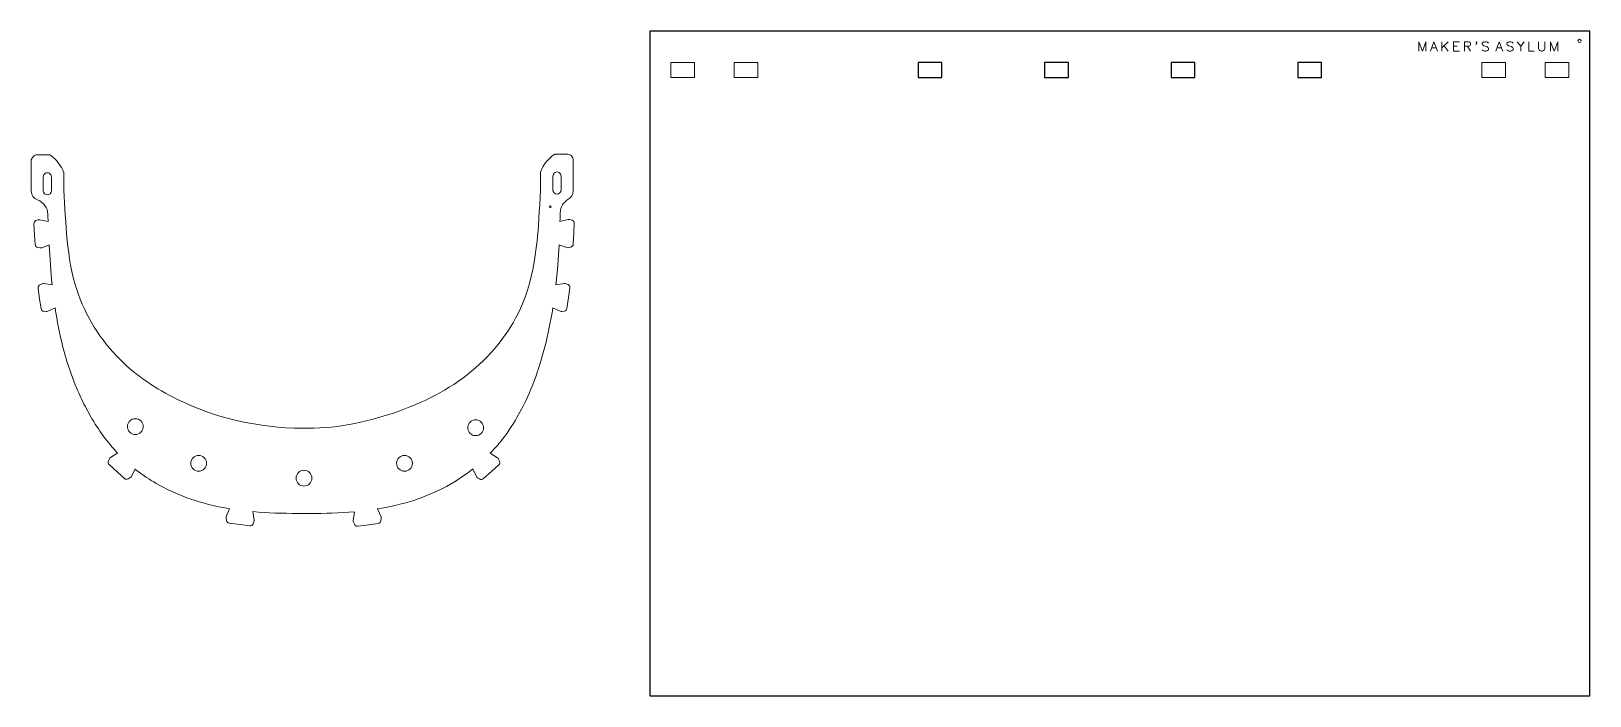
# Model space of a CAD drawing. Header units: millimetres. Extents: x -246 to 246, y -114 to 96.
import ezdxf

# ---------------------------------------------------------------- set-up
doc = ezdxf.new("R2010")
doc.units = ezdxf.units.MM
doc.header["$MEASUREMENT"] = 0
doc.layers.add('Layer 1', color=7, linetype='Continuous')

msp = doc.modelspace()

# ---------------------------------------------------------------- linework, layer by layer
at = {"layer": 'Layer 1', "color": 250, "lineweight": 18}
for points in [[(-44.0728, 81.3831), (-36.5728, 81.3831), (-36.5728, 86.0831), (-44.0728, 86.0831), (-44.0728, 81.3831)], [(-24.0837, 81.3831), (-16.5837, 81.3831), (-16.5837, 86.0831), (-24.0837, 86.0831), (-24.0837, 81.3831)], [(212.1179, 81.3831), (219.6179, 81.3831), (219.6179, 86.0831), (212.1179, 86.0831), (212.1179, 81.3831)], [(232.107, 81.3831), (239.607, 81.3831), (239.607, 86.0831), (232.107, 86.0831), (232.107, 81.3831)]]:
    msp.add_lwpolyline(points, close=True, dxfattribs=at)
msp.add_ellipse((242.9949, 92.9072), major_axis=(0, 0.5), ratio=1, dxfattribs=at)
at = {"layer": 'Layer 1', "color": 250, "lineweight": 25}
for points in [[(-50.733, 95.9833), (-50.733, 95.9833), (-50.733, -114.0167), (-50.733, -114.0167)], [(246.267, 95.9833), (246.267, 95.9833), (-50.733, 95.9833), (-50.733, 95.9833)], [(246.267, -114.0167), (246.267, -114.0167), (246.267, 95.9833), (246.267, 95.9833)], [(41.549, 86.0831), (41.549, 86.0831), (34.0494, 86.0831), (34.0494, 86.0831)], [(34.0494, 86.0831), (34.0494, 86.0831), (34.0494, 81.3835), (34.0494, 81.3835)], [(41.549, 81.3835), (41.549, 81.3835), (41.549, 86.0831), (41.549, 86.0831)], [(81.5275, 86.0831), (81.5275, 86.0831), (74.0279, 86.0831), (74.0279, 86.0831)], [(74.0279, 86.0831), (74.0279, 86.0831), (74.0279, 81.3835), (74.0279, 81.3835)], [(81.5275, 81.3835), (81.5275, 81.3835), (81.5275, 86.0831), (81.5275, 86.0831)], [(121.5061, 86.0831), (121.5061, 86.0831), (114.0065, 86.0831), (114.0065, 86.0831)], [(114.0065, 86.0831), (114.0065, 86.0831), (114.0065, 81.3835), (114.0065, 81.3835)], [(121.5061, 81.3835), (121.5061, 81.3835), (121.5061, 86.0831), (121.5061, 86.0831)], [(161.4847, 86.0831), (161.4847, 86.0831), (153.9851, 86.0831), (153.9851, 86.0831)], [(153.9851, 86.0831), (153.9851, 86.0831), (153.9851, 81.3835), (153.9851, 81.3835)], [(161.4847, 81.3835), (161.4847, 81.3835), (161.4847, 86.0831), (161.4847, 86.0831)], [(34.0494, 81.3835), (34.0494, 81.3835), (41.549, 81.3835), (41.549, 81.3835)], [(74.0279, 81.3835), (74.0279, 81.3835), (81.5275, 81.3835), (81.5275, 81.3835)], [(114.0065, 81.3835), (114.0065, 81.3835), (121.5061, 81.3835), (121.5061, 81.3835)], [(153.9851, 81.3835), (153.9851, 81.3835), (161.4847, 81.3835), (161.4847, 81.3835)], [(-50.733, -114.0167), (-50.733, -114.0167), (246.267, -114.0167), (246.267, -114.0167)]]:
    msp.add_open_spline(points, degree=3, dxfattribs=at)
at = {"layer": 'Layer 1', "color": 240, "lineweight": 18}
for points, knots in [([(194.4853, 89.6823), (194.4853, 89.6823), (194.4853, 92.656), (194.4853, 92.656), (194.4853, 92.656), (194.4853, 92.656), (193.3531, 89.6823), (193.3531, 89.6823), (193.3531, 89.6823), (193.3531, 89.6823), (192.2209, 92.656), (192.2209, 92.656), (192.2209, 92.656), (192.2209, 92.656), (192.2209, 89.6823), (192.2209, 89.6823)], [0, 0, 0, 0, 0.2, 0.2, 0.2, 0.2, 0.4, 0.4, 0.4, 0.4, 0.6, 0.6, 0.6, 0.6, 1, 1, 1, 1]), ([(198.1579, 89.6823), (198.1579, 89.6823), (197.0257, 92.656), (197.0257, 92.656), (197.0257, 92.656), (197.0257, 92.656), (195.8935, 89.6823), (195.8935, 89.6823)], [0, 0, 0, 0, 0.33333333, 0.33333333, 0.33333333, 0.33333333, 1, 1, 1, 1]), ([(205.0763, 92.656), (205.0763, 92.656), (203.2342, 92.656), (203.2342, 92.656), (203.2342, 92.656), (203.2342, 92.656), (203.2342, 89.6823), (203.2342, 89.6823), (203.2342, 89.6823), (203.2342, 89.6823), (205.0763, 89.6823), (205.0763, 89.6823)], [0, 0, 0, 0, 0.25, 0.25, 0.25, 0.25, 0.5, 0.5, 0.5, 0.5, 1, 1, 1, 1]), ([(206.6192, 91.2365), (206.6192, 91.2365), (207.8952, 91.2365), (207.8952, 91.2365), (207.8952, 91.2365), (207.8952, 91.2365), (208.3175, 91.3803), (208.3175, 91.3803), (208.3175, 91.3803), (208.3175, 91.3803), (208.4613, 91.524), (208.4613, 91.524), (208.4613, 91.524), (208.4613, 91.524), (208.6051, 91.8025), (208.6051, 91.8025), (208.6051, 91.8025), (208.6051, 91.8025), (208.6051, 92.09), (208.6051, 92.09), (208.6051, 92.09), (208.6051, 92.09), (208.4613, 92.3685), (208.4613, 92.3685), (208.4613, 92.3685), (208.4613, 92.3685), (208.3175, 92.5122), (208.3175, 92.5122), (208.3175, 92.5122), (208.3175, 92.5122), (207.8952, 92.656), (207.8952, 92.656), (207.8952, 92.656), (207.8952, 92.656), (206.6192, 92.656), (206.6192, 92.656), (206.6192, 92.656), (206.6192, 92.656), (206.6192, 89.6823), (206.6192, 89.6823)], [0, 0, 0, 0, 0.09090909, 0.09090909, 0.09090909, 0.09090909, 0.18181818, 0.18181818, 0.18181818, 0.18181818, 0.27272727, 0.27272727, 0.27272727, 0.27272727, 0.36363636, 0.36363636, 0.36363636, 0.36363636, 0.45454545, 0.45454545, 0.45454545, 0.45454545, 0.54545455, 0.54545455, 0.54545455, 0.54545455, 0.63636364, 0.63636364, 0.63636364, 0.63636364, 0.72727273, 0.72727273, 0.72727273, 0.72727273, 0.81818182, 0.81818182, 0.81818182, 0.81818182, 1, 1, 1, 1]), ([(210.4356, 92.3685), (210.4356, 92.3685), (210.2918, 92.5122), (210.2918, 92.5122), (210.2918, 92.5122), (210.2918, 92.5122), (210.4356, 92.656), (210.4356, 92.656), (210.4356, 92.656), (210.4356, 92.656), (210.5794, 92.5122), (210.5794, 92.5122), (210.5794, 92.5122), (210.5794, 92.5122), (210.5794, 92.2292), (210.5794, 92.2292), (210.5794, 92.2292), (210.5794, 92.2292), (210.4356, 91.9463), (210.4356, 91.9463), (210.4356, 91.9463), (210.4356, 91.9463), (210.2918, 91.8025), (210.2918, 91.8025)], [0, 0, 0, 0, 0.14285714, 0.14285714, 0.14285714, 0.14285714, 0.28571429, 0.28571429, 0.28571429, 0.28571429, 0.42857143, 0.42857143, 0.42857143, 0.42857143, 0.57142857, 0.57142857, 0.57142857, 0.57142857, 0.71428571, 0.71428571, 0.71428571, 0.71428571, 1, 1, 1, 1]), ([(214.2474, 92.2292), (214.2474, 92.2292), (213.9644, 92.5122), (213.9644, 92.5122), (213.9644, 92.5122), (213.9644, 92.5122), (213.5376, 92.656), (213.5376, 92.656), (213.5376, 92.656), (213.5376, 92.656), (212.9715, 92.656), (212.9715, 92.656), (212.9715, 92.656), (212.9715, 92.656), (212.5491, 92.5122), (212.5491, 92.5122), (212.5491, 92.5122), (212.5491, 92.5122), (212.2661, 92.2292), (212.2661, 92.2292), (212.2661, 92.2292), (212.2661, 92.2292), (212.2661, 91.9463), (212.2661, 91.9463), (212.2661, 91.9463), (212.2661, 91.9463), (212.4054, 91.6633), (212.4054, 91.6633), (212.4054, 91.6633), (212.4054, 91.6633), (212.5491, 91.524), (212.5491, 91.524), (212.5491, 91.524), (212.5491, 91.524), (212.8322, 91.3803), (212.8322, 91.3803), (212.8322, 91.3803), (212.8322, 91.3803), (213.6813, 91.0973), (213.6813, 91.0973), (213.6813, 91.0973), (213.6813, 91.0973), (213.9644, 90.958), (213.9644, 90.958), (213.9644, 90.958), (213.9644, 90.958), (214.1037, 90.8143), (214.1037, 90.8143), (214.1037, 90.8143), (214.1037, 90.8143), (214.2474, 90.5313), (214.2474, 90.5313), (214.2474, 90.5313), (214.2474, 90.5313), (214.2474, 90.1068), (214.2474, 90.1068), (214.2474, 90.1068), (214.2474, 90.1068), (213.9644, 89.8238), (213.9644, 89.8238), (213.9644, 89.8238), (213.9644, 89.8238), (213.5376, 89.6823), (213.5376, 89.6823), (213.5376, 89.6823), (213.5376, 89.6823), (212.9715, 89.6823), (212.9715, 89.6823), (212.9715, 89.6823), (212.9715, 89.6823), (212.5491, 89.8238), (212.5491, 89.8238), (212.5491, 89.8238), (212.5491, 89.8238), (212.2661, 90.1068), (212.2661, 90.1068)], [0, 0, 0, 0, 0.05, 0.05, 0.05, 0.05, 0.1, 0.1, 0.1, 0.1, 0.15, 0.15, 0.15, 0.15, 0.2, 0.2, 0.2, 0.2, 0.25, 0.25, 0.25, 0.25, 0.3, 0.3, 0.3, 0.3, 0.35, 0.35, 0.35, 0.35, 0.4, 0.4, 0.4, 0.4, 0.45, 0.45, 0.45, 0.45, 0.5, 0.5, 0.5, 0.5, 0.55, 0.55, 0.55, 0.55, 0.6, 0.6, 0.6, 0.6, 0.65, 0.65, 0.65, 0.65, 0.7, 0.7, 0.7, 0.7, 0.75, 0.75, 0.75, 0.75, 0.8, 0.8, 0.8, 0.8, 0.85, 0.85, 0.85, 0.85, 0.9, 0.9, 0.9, 0.9, 1, 1, 1, 1]), ([(218.7884, 89.6823), (218.7884, 89.6823), (217.6562, 92.656), (217.6562, 92.656), (217.6562, 92.656), (217.6562, 92.656), (216.524, 89.6823), (216.524, 89.6823)], [0, 0, 0, 0, 0.33333333, 0.33333333, 0.33333333, 0.33333333, 1, 1, 1, 1]), ([(222.0341, 92.2292), (222.0341, 92.2292), (221.7511, 92.5122), (221.7511, 92.5122), (221.7511, 92.5122), (221.7511, 92.5122), (221.3243, 92.656), (221.3243, 92.656), (221.3243, 92.656), (221.3243, 92.656), (220.7582, 92.656), (220.7582, 92.656), (220.7582, 92.656), (220.7582, 92.656), (220.3359, 92.5122), (220.3359, 92.5122), (220.3359, 92.5122), (220.3359, 92.5122), (220.0528, 92.2292), (220.0528, 92.2292), (220.0528, 92.2292), (220.0528, 92.2292), (220.0528, 91.9463), (220.0528, 91.9463), (220.0528, 91.9463), (220.0528, 91.9463), (220.1921, 91.6633), (220.1921, 91.6633), (220.1921, 91.6633), (220.1921, 91.6633), (220.3359, 91.524), (220.3359, 91.524), (220.3359, 91.524), (220.3359, 91.524), (220.6189, 91.3803), (220.6189, 91.3803), (220.6189, 91.3803), (220.6189, 91.3803), (221.4681, 91.0973), (221.4681, 91.0973), (221.4681, 91.0973), (221.4681, 91.0973), (221.7511, 90.958), (221.7511, 90.958), (221.7511, 90.958), (221.7511, 90.958), (221.8904, 90.8143), (221.8904, 90.8143), (221.8904, 90.8143), (221.8904, 90.8143), (222.0341, 90.5313), (222.0341, 90.5313), (222.0341, 90.5313), (222.0341, 90.5313), (222.0341, 90.1068), (222.0341, 90.1068), (222.0341, 90.1068), (222.0341, 90.1068), (221.7511, 89.8238), (221.7511, 89.8238), (221.7511, 89.8238), (221.7511, 89.8238), (221.3243, 89.6823), (221.3243, 89.6823), (221.3243, 89.6823), (221.3243, 89.6823), (220.7582, 89.6823), (220.7582, 89.6823), (220.7582, 89.6823), (220.7582, 89.6823), (220.3359, 89.8238), (220.3359, 89.8238), (220.3359, 89.8238), (220.3359, 89.8238), (220.0528, 90.1068), (220.0528, 90.1068)], [0, 0, 0, 0, 0.05, 0.05, 0.05, 0.05, 0.1, 0.1, 0.1, 0.1, 0.15, 0.15, 0.15, 0.15, 0.2, 0.2, 0.2, 0.2, 0.25, 0.25, 0.25, 0.25, 0.3, 0.3, 0.3, 0.3, 0.35, 0.35, 0.35, 0.35, 0.4, 0.4, 0.4, 0.4, 0.45, 0.45, 0.45, 0.45, 0.5, 0.5, 0.5, 0.5, 0.55, 0.55, 0.55, 0.55, 0.6, 0.6, 0.6, 0.6, 0.65, 0.65, 0.65, 0.65, 0.7, 0.7, 0.7, 0.7, 0.75, 0.75, 0.75, 0.75, 0.8, 0.8, 0.8, 0.8, 0.85, 0.85, 0.85, 0.85, 0.9, 0.9, 0.9, 0.9, 1, 1, 1, 1]), ([(223.2985, 92.656), (223.2985, 92.656), (224.4308, 91.2365), (224.4308, 91.2365), (224.4308, 91.2365), (224.4308, 91.2365), (224.4308, 89.6823), (224.4308, 89.6823)], [0, 0, 0, 0, 0.33333333, 0.33333333, 0.33333333, 0.33333333, 1, 1, 1, 1]), ([(226.9666, 92.656), (226.9666, 92.656), (226.9666, 89.6823), (226.9666, 89.6823), (226.9666, 89.6823), (226.9666, 89.6823), (228.6649, 89.6823), (228.6649, 89.6823)], [0, 0, 0, 0, 0.33333333, 0.33333333, 0.33333333, 0.33333333, 1, 1, 1, 1]), ([(230.0731, 92.656), (230.0731, 92.656), (230.0731, 90.5313), (230.0731, 90.5313), (230.0731, 90.5313), (230.0731, 90.5313), (230.2169, 90.1068), (230.2169, 90.1068), (230.2169, 90.1068), (230.2169, 90.1068), (230.4999, 89.8238), (230.4999, 89.8238), (230.4999, 89.8238), (230.4999, 89.8238), (230.9268, 89.6823), (230.9268, 89.6823), (230.9268, 89.6823), (230.9268, 89.6823), (231.2053, 89.6823), (231.2053, 89.6823), (231.2053, 89.6823), (231.2053, 89.6823), (231.6321, 89.8238), (231.6321, 89.8238), (231.6321, 89.8238), (231.6321, 89.8238), (231.9152, 90.1068), (231.9152, 90.1068), (231.9152, 90.1068), (231.9152, 90.1068), (232.059, 90.5313), (232.059, 90.5313), (232.059, 90.5313), (232.059, 90.5313), (232.059, 92.656), (232.059, 92.656)], [0, 0, 0, 0, 0.1, 0.1, 0.1, 0.1, 0.2, 0.2, 0.2, 0.2, 0.3, 0.3, 0.3, 0.3, 0.4, 0.4, 0.4, 0.4, 0.5, 0.5, 0.5, 0.5, 0.6, 0.6, 0.6, 0.6, 0.7, 0.7, 0.7, 0.7, 0.8, 0.8, 0.8, 0.8, 1, 1, 1, 1]), ([(236.1494, 89.6823), (236.1494, 89.6823), (236.1494, 92.656), (236.1494, 92.656), (236.1494, 92.656), (236.1494, 92.656), (235.0172, 89.6823), (235.0172, 89.6823), (235.0172, 89.6823), (235.0172, 89.6823), (233.885, 92.656), (233.885, 92.656), (233.885, 92.656), (233.885, 92.656), (233.885, 89.6823), (233.885, 89.6823)], [0, 0, 0, 0, 0.2, 0.2, 0.2, 0.2, 0.4, 0.4, 0.4, 0.4, 0.6, 0.6, 0.6, 0.6, 1, 1, 1, 1])]:
    msp.add_open_spline(points, degree=3, knots=knots, dxfattribs=at)
for points in [[(196.3158, 90.6705), (196.3158, 90.6705), (197.7356, 90.6705), (197.7356, 90.6705)], [(199.5616, 92.656), (199.5616, 92.656), (199.5616, 89.6823), (199.5616, 89.6823)], [(201.5474, 92.656), (201.5474, 92.656), (199.5616, 90.6705), (199.5616, 90.6705)], [(200.2715, 91.3803), (200.2715, 91.3803), (201.5474, 89.6823), (201.5474, 89.6823)], [(203.2342, 91.2365), (203.2342, 91.2365), (204.3664, 91.2365), (204.3664, 91.2365)], [(207.6121, 91.2365), (207.6121, 91.2365), (208.6051, 89.6823), (208.6051, 89.6823)], [(216.9463, 90.6705), (216.9463, 90.6705), (218.366, 90.6705), (218.366, 90.6705)], [(225.563, 92.656), (225.563, 92.656), (224.4308, 91.2365), (224.4308, 91.2365)]]:
    msp.add_open_spline(points, degree=3, dxfattribs=at)
at = {"layer": 'Layer 1', "color": 250, "lineweight": 9}
for points, knots in [([(-244.0981, 56.9147), (-244.6501, 56.9147), (-245.1791, 56.7005), (-245.5668, 56.3198), (-245.5668, 56.3198), (-245.9546, 55.9391), (-246.1689, 55.4237), (-246.1617, 54.8889)], [0, 0, 0, 0, 0.33333333, 0.33333333, 0.33333333, 0.33333333, 1, 1, 1, 1]), ([(-76.9761, 57.1751), (-76.4241, 57.1751), (-75.8951, 56.9609), (-75.5074, 56.5802), (-75.5074, 56.5802), (-75.1196, 56.1995), (-74.9053, 55.6841), (-74.9125, 55.1493)], [0, 0, 0, 0, 0.33333333, 0.33333333, 0.33333333, 0.33333333, 1, 1, 1, 1]), ([(-239.7665, 49.908), (-239.7665, 50.3869), (-240.0107, 50.8294), (-240.4072, 51.0687), (-240.4072, 51.0687), (-240.8036, 51.3081), (-241.2921, 51.3081), (-241.6885, 51.0687), (-241.6885, 51.0687), (-242.085, 50.8294), (-242.3292, 50.3869), (-242.3292, 49.908)], [0, 0, 0, 0, 0.25, 0.25, 0.25, 0.25, 0.5, 0.5, 0.5, 0.5, 1, 1, 1, 1]), ([(-81.3077, 50.1684), (-81.3077, 50.6473), (-81.0635, 51.0898), (-80.667, 51.3291), (-80.667, 51.3291), (-80.2706, 51.5685), (-79.7821, 51.5685), (-79.3857, 51.3291), (-79.3857, 51.3291), (-78.9892, 51.0898), (-78.745, 50.6473), (-78.745, 50.1684)], [0, 0, 0, 0, 0.25, 0.25, 0.25, 0.25, 0.5, 0.5, 0.5, 0.5, 1, 1, 1, 1]), ([(-242.3292, 45.5886), (-242.3292, 44.8484), (-241.7555, 44.2484), (-241.0479, 44.2483), (-241.0479, 44.2483), (-240.3402, 44.2483), (-239.7665, 44.8484), (-239.7665, 45.5886)], [0, 0, 0, 0, 0.33333333, 0.33333333, 0.33333333, 0.33333333, 1, 1, 1, 1]), ([(-235.8394, 45.7579), (-235.1668, 35.2728), (-235.0486, 24.3859), (-231.7659, 14.3224), (-231.7659, 14.3224), (-229.0802, 6.0893), (-224.2764, -1.5926), (-218.105, -7.7444), (-218.105, -7.7444), (-212.8925, -12.9402), (-206.7043, -17.0445), (-200.1286, -20.2887), (-200.1286, -20.2887), (-187.8607, -26.341), (-174.2437, -29.4001), (-160.5371, -29.4537)], [0, 0, 0, 0, 0.2, 0.2, 0.2, 0.2, 0.4, 0.4, 0.4, 0.4, 0.6, 0.6, 0.6, 0.6, 1, 1, 1, 1]), ([(-85.2348, 45.7579), (-85.9467, 33.754), (-86.2872, 21.0302), (-90.9526, 9.8384), (-90.9526, 9.8384), (-94.3765, 1.6248), (-100.1298, -5.7637), (-107.0589, -11.491), (-107.0589, -11.491), (-114.2139, -17.405), (-122.6225, -21.5476), (-131.3685, -24.558), (-131.3685, -24.558), (-140.7787, -27.7969), (-150.5795, -29.725), (-160.5371, -29.4537)], [0, 0, 0, 0, 0.2, 0.2, 0.2, 0.2, 0.4, 0.4, 0.4, 0.4, 0.6, 0.6, 0.6, 0.6, 1, 1, 1, 1]), ([(-78.745, 45.849), (-78.745, 45.1088), (-79.3187, 44.5088), (-80.0263, 44.5087), (-80.0263, 44.5087), (-80.734, 44.5087), (-81.3077, 45.1088), (-81.3077, 45.849)], [0, 0, 0, 0, 0.33333333, 0.33333333, 0.33333333, 0.33333333, 1, 1, 1, 1]), ([(-82.1556, 40.7622), (-82.0175, 40.7622), (-81.9056, 40.6503), (-81.9056, 40.5122), (-81.9056, 40.5122), (-81.9056, 40.3741), (-82.0175, 40.2622), (-82.1556, 40.2622), (-82.1556, 40.2622), (-82.2937, 40.2622), (-82.4056, 40.3741), (-82.4056, 40.5122), (-82.4056, 40.5122), (-82.4056, 40.6503), (-82.2937, 40.7622), (-82.1556, 40.7622)], [0, 0, 0, 0, 0.2, 0.2, 0.2, 0.2, 0.4, 0.4, 0.4, 0.4, 0.6, 0.6, 0.6, 0.6, 1, 1, 1, 1]), ([(-235.1229, -7.4942), (-234.1762, -10.6832), (-233.0674, -13.8281), (-231.7659, -16.9151), (-231.7659, -16.9151), (-230.9695, -18.804), (-230.101, -20.6711), (-229.1583, -22.5017)], [0, 0, 0, 0, 0.33333333, 0.33333333, 0.33333333, 0.33333333, 1, 1, 1, 1]), ([(-90.7625, -22.5376), (-88.9668, -18.9787), (-87.4565, -15.2639), (-86.1752, -11.491), (-86.1752, -11.491), (-85.7242, -10.1629), (-85.3016, -8.8276), (-84.9056, -7.4858)], [0, 0, 0, 0, 0.33333333, 0.33333333, 0.33333333, 0.33333333, 1, 1, 1, 1]), ([(-210.7614, -28.9486), (-210.7614, -27.5678), (-211.8807, -26.4485), (-213.2614, -26.4485), (-213.2614, -26.4485), (-214.6421, -26.4485), (-215.7614, -27.5678), (-215.7614, -28.9485), (-215.7614, -28.9485), (-215.7614, -30.3293), (-214.6422, -31.4486), (-213.2614, -31.4486), (-213.2614, -31.4486), (-211.8807, -31.4486), (-210.7614, -30.3293), (-210.7614, -28.9486)], [0, 0, 0, 0, 0.2, 0.2, 0.2, 0.2, 0.4, 0.4, 0.4, 0.4, 0.6, 0.6, 0.6, 0.6, 1, 1, 1, 1]), ([(-103.2288, -29.316), (-103.2288, -27.9352), (-104.3481, -26.8159), (-105.7288, -26.8159), (-105.7288, -26.8159), (-107.1095, -26.8159), (-108.2288, -27.9352), (-108.2288, -29.3159), (-108.2288, -29.3159), (-108.2288, -30.6967), (-107.1096, -31.816), (-105.7288, -31.816), (-105.7288, -31.816), (-104.3481, -31.816), (-103.2288, -30.6967), (-103.2288, -29.316)], [0, 0, 0, 0, 0.2, 0.2, 0.2, 0.2, 0.4, 0.4, 0.4, 0.4, 0.6, 0.6, 0.6, 0.6, 1, 1, 1, 1]), ([(-101.1641, -37.3934), (-100.0656, -36.2604), (-99.0165, -35.0819), (-98.022, -33.8618), (-98.022, -33.8618), (-95.988, -31.3663), (-94.1827, -28.6964), (-92.5764, -25.9039)], [0, 0, 0, 0, 0.33333333, 0.33333333, 0.33333333, 0.33333333, 1, 1, 1, 1]), ([(-190.7409, -40.55), (-190.7409, -39.1692), (-191.8602, -38.0499), (-193.2409, -38.0499), (-193.2409, -38.0499), (-194.6216, -38.0499), (-195.7409, -39.1692), (-195.7409, -40.5499), (-195.7409, -40.5499), (-195.7409, -41.9307), (-194.6217, -43.05), (-193.2409, -43.05), (-193.2409, -43.05), (-191.8602, -43.05), (-190.7409, -41.9307), (-190.7409, -40.55)], [0, 0, 0, 0, 0.2, 0.2, 0.2, 0.2, 0.4, 0.4, 0.4, 0.4, 0.6, 0.6, 0.6, 0.6, 1, 1, 1, 1]), ([(-125.7362, -40.565), (-125.7362, -39.1843), (-126.8555, -38.065), (-128.2362, -38.065), (-128.2362, -38.065), (-129.6169, -38.065), (-130.7362, -39.1843), (-130.7362, -40.565), (-130.7362, -40.565), (-130.7362, -41.9457), (-129.6169, -43.0649), (-128.2362, -43.065), (-128.2362, -43.065), (-126.8555, -43.065), (-125.7362, -41.9457), (-125.7362, -40.565)], [0, 0, 0, 0, 0.2, 0.2, 0.2, 0.2, 0.4, 0.4, 0.4, 0.4, 0.6, 0.6, 0.6, 0.6, 1, 1, 1, 1]), ([(-157.4812, -45.2585), (-157.4812, -43.8778), (-158.6005, -42.7586), (-159.9812, -42.7586), (-159.9812, -42.7586), (-161.3619, -42.7585), (-162.4812, -43.8778), (-162.4812, -45.2585), (-162.4812, -45.2585), (-162.4812, -46.6392), (-161.3619, -47.7585), (-159.9812, -47.7585), (-159.9812, -47.7585), (-158.6005, -47.7585), (-157.4812, -46.6392), (-157.4812, -45.2585)], [0, 0, 0, 0, 0.2, 0.2, 0.2, 0.2, 0.4, 0.4, 0.4, 0.4, 0.6, 0.6, 0.6, 0.6, 1, 1, 1, 1]), ([(-118.9221, -49.8025), (-118.0004, -49.3902), (-117.0887, -48.9544), (-116.1885, -48.4942), (-116.1885, -48.4942), (-112.8191, -46.7714), (-109.6108, -44.7056), (-106.6378, -42.3466)], [0, 0, 0, 0, 0.33333333, 0.33333333, 0.33333333, 0.33333333, 1, 1, 1, 1]), ([(-197.4934, -51.2231), (-195.3839, -52.0156), (-193.2362, -52.7006), (-191.0711, -53.2804), (-191.0711, -53.2804), (-188.5615, -53.9524), (-186.0284, -54.483), (-183.4781, -54.9011)], [0, 0, 0, 0, 0.33333333, 0.33333333, 0.33333333, 0.33333333, 1, 1, 1, 1]), ([(-136.73, -54.96), (-135.8505, -54.8185), (-134.9726, -54.6636), (-134.0967, -54.4942), (-134.0967, -54.4942), (-130.1466, -53.7301), (-126.2364, -52.6701), (-122.4581, -51.2531)], [0, 0, 0, 0, 0.33333333, 0.33333333, 0.33333333, 0.33333333, 1, 1, 1, 1])]:
    msp.add_open_spline(points, degree=3, knots=knots, dxfattribs=at)
for points in [[(-246.1356, 45.628), (-246.1356, 45.628), (-246.1617, 54.8889), (-246.1617, 54.8889)], [(-244.0981, 56.9147), (-244.0981, 56.9147), (-240.3015, 56.9147), (-240.3015, 56.9147)], [(-240.3015, 56.9147), (-238.1954, 55.4558), (-236.7029, 53.5505), (-235.8238, 51.1988)], [(-80.7727, 57.1751), (-82.8788, 55.7162), (-84.3713, 53.8109), (-85.2504, 51.4592)], [(-76.9761, 57.1751), (-76.9761, 57.1751), (-80.7727, 57.1751), (-80.7727, 57.1751)], [(-74.9386, 45.8884), (-74.9386, 45.8884), (-74.9125, 55.1493), (-74.9125, 55.1493)], [(-242.3292, 45.5886), (-242.3292, 45.5886), (-242.3292, 49.908), (-242.3292, 49.908)], [(-239.7665, 45.5886), (-239.7665, 45.5886), (-239.7665, 49.908), (-239.7665, 49.908)], [(-235.8394, 45.7579), (-235.8634, 47.3519), (-235.854, 49.223), (-235.841, 51.2511)], [(-85.2348, 45.7579), (-85.2108, 47.3519), (-85.2202, 49.4834), (-85.2332, 51.5115)], [(-81.3077, 45.849), (-81.3077, 45.849), (-81.3077, 50.1684), (-81.3077, 50.1684)], [(-78.745, 45.849), (-78.745, 45.849), (-78.745, 50.1684), (-78.745, 50.1684)], [(-246.1356, 45.7582), (-246.1356, 45.7582), (-246.1356, 45.4978), (-246.1356, 45.4978)], [(-246.1356, 45.4978), (-246.1356, 44.2389), (-245.3496, 43.1139), (-244.1675, 42.6809)], [(-76.4697, 42.8821), (-75.524, 43.4131), (-74.9386, 44.4132), (-74.9386, 45.4978)], [(-74.9386, 46.0186), (-74.9386, 46.0186), (-74.9386, 45.7582), (-74.9386, 45.7582)], [(-74.9386, 45.7582), (-74.9386, 45.7582), (-74.9386, 45.4978), (-74.9386, 45.4978)], [(-240.8898, 38.1427), (-240.9537, 40.1826), (-242.2511, 41.9789), (-244.1675, 42.6809)], [(-76.4697, 42.8821), (-78.0098, 42.0172), (-78.9793, 40.404), (-79.0202, 38.6382)], [(-244.6475, 36.1189), (-245.0661, 35.9657), (-245.3327, 35.554), (-245.3013, 35.1095)], [(-245.1137, 31.5811), (-245.1137, 31.5811), (-245.3013, 35.1095), (-245.3013, 35.1095)], [(-243.966, 36.3683), (-243.966, 36.3683), (-244.6475, 36.1189), (-244.6475, 36.1189)], [(-243.4091, 36.4062), (-243.5945, 36.4467), (-243.7877, 36.4336), (-243.966, 36.3683)], [(-240.814, 35.8396), (-240.814, 35.8396), (-243.4091, 36.4062), (-243.4091, 36.4062)], [(-240.814, 35.8396), (-240.8406, 36.6072), (-240.8657, 37.375), (-240.8898, 38.1427)], [(-79.094, 35.8358), (-79.0662, 36.7708), (-79.0418, 37.705), (-79.0202, 38.6382)], [(-76.502, 36.4882), (-76.502, 36.4882), (-79.094, 35.8358), (-79.094, 35.8358)], [(-75.9458, 36.4685), (-76.1256, 36.5275), (-76.3185, 36.5344), (-76.502, 36.4882)], [(-75.2576, 36.2424), (-75.2576, 36.2424), (-75.9458, 36.4685), (-75.9458, 36.4685)], [(-74.5704, 35.2535), (-74.5531, 35.6996), (-74.8335, 36.103), (-75.2576, 36.2424)], [(-74.6875, 32.2383), (-74.6875, 32.2383), (-74.5704, 35.2535), (-74.5704, 35.2535)], [(-245.1137, 31.5811), (-245.1137, 31.5811), (-244.9012, 28.5711), (-244.9012, 28.5711)], [(-74.6875, 32.2383), (-74.6875, 32.2383), (-74.8859, 28.7105), (-74.8859, 28.7105)], [(-244.9012, 28.5711), (-244.8699, 28.1258), (-244.5471, 27.7554), (-244.1104, 27.663)], [(-244.1104, 27.663), (-244.1104, 27.663), (-243.4016, 27.5133), (-243.4016, 27.5133)], [(-243.4016, 27.5133), (-243.2164, 27.4743), (-243.0239, 27.4885), (-242.8466, 27.5545)], [(-242.8466, 27.5545), (-242.8466, 27.5545), (-240.3412, 28.4856), (-240.3412, 28.4856)], [(-240.4992, 28.4269), (-240.2821, 24.2491), (-239.9852, 20.0601), (-239.5478, 15.888)], [(-80.388, 15.8816), (-79.9264, 20.0635), (-79.6106, 24.264), (-79.3911, 28.4624)], [(-79.426, 28.4741), (-79.426, 28.4741), (-76.9083, 27.6279), (-76.9083, 27.6279)], [(-76.9083, 27.6279), (-76.7284, 27.5674), (-76.5349, 27.5593), (-76.3505, 27.6048)], [(-76.3505, 27.6048), (-76.3505, 27.6048), (-75.6459, 27.7784), (-75.6459, 27.7784)], [(-75.6459, 27.7784), (-75.2131, 27.885), (-74.9032, 28.2652), (-74.8859, 28.7105)], [(-243.3913, 15.8622), (-243.7964, 15.6763), (-244.0295, 15.2448), (-243.9629, 14.8041)], [(-243.496, 11.3018), (-243.496, 11.3018), (-243.9629, 14.8041), (-243.9629, 14.8041)], [(-242.7317, 16.1649), (-242.7317, 16.1649), (-243.3913, 15.8622), (-243.3913, 15.8622)], [(-242.1795, 16.2469), (-242.3676, 16.2726), (-242.5591, 16.2442), (-242.7317, 16.1649)], [(-239.5478, 15.888), (-239.5478, 15.888), (-242.1795, 16.2469), (-242.1795, 16.2469)], [(-77.7443, 16.2754), (-77.7443, 16.2754), (-80.388, 15.8816), (-80.388, 15.8816)], [(-77.1927, 16.201), (-77.3658, 16.2774), (-77.5571, 16.3033), (-77.7443, 16.2754)], [(-76.5302, 15.9082), (-76.5302, 15.9082), (-77.1927, 16.201), (-77.1927, 16.201)], [(-75.9437, 14.8564), (-75.8826, 15.2986), (-76.1219, 15.7277), (-76.5302, 15.9082)], [(-76.3574, 11.8674), (-76.3574, 11.8674), (-75.9437, 14.8564), (-75.9437, 14.8564)], [(-243.496, 11.3018), (-243.496, 11.3018), (-243.0453, 8.3181), (-243.0453, 8.3181)], [(-76.3574, 11.8674), (-76.3574, 11.8674), (-76.9025, 8.3763), (-76.9025, 8.3763)], [(-243.0453, 8.3181), (-242.9786, 7.8767), (-242.6275, 7.533), (-242.1848, 7.4756)], [(-242.1848, 7.4756), (-242.1848, 7.4756), (-241.4664, 7.3826), (-241.4664, 7.3826)], [(-241.4664, 7.3826), (-241.2787, 7.3585), (-241.0879, 7.3879), (-240.9164, 7.4677)], [(-240.9164, 7.4677), (-240.9164, 7.4677), (-238.4928, 8.5947), (-238.4928, 8.5947)], [(-238.6159, 8.5375), (-237.9898, 4.381), (-237.1859, 0.2579), (-236.1431, -3.8039)], [(-83.8856, -3.7946), (-82.8352, 0.2756), (-82.01, 4.3977), (-81.3602, 8.5509)], [(-81.4438, 8.5885), (-81.4438, 8.5885), (-79.0217, 7.4983), (-79.0217, 7.4983)], [(-79.0217, 7.4983), (-78.8487, 7.4204), (-78.6569, 7.3932), (-78.4689, 7.4203)], [(-78.4689, 7.4203), (-78.4689, 7.4203), (-77.7506, 7.5237), (-77.7506, 7.5237)], [(-77.7506, 7.5237), (-77.3094, 7.5871), (-76.9636, 7.9349), (-76.9025, 8.3763)], [(-236.1431, -3.8039), (-236.1431, -3.8039), (-235.1229, -7.4942), (-235.1229, -7.4942)], [(-83.8547, -3.7211), (-83.8547, -3.7211), (-84.9056, -7.4857), (-84.9056, -7.4857)], [(-229.1583, -22.5017), (-229.1583, -22.5017), (-227.3211, -25.8564), (-227.3211, -25.8564)], [(-90.7625, -22.5376), (-90.7625, -22.5376), (-92.5764, -25.9039), (-92.5764, -25.9039)], [(-227.3211, -25.8564), (-224.9157, -29.99), (-222.1025, -33.8761), (-218.8554, -37.327)], [(-221.4311, -39.0935), (-221.4311, -39.0935), (-221.7491, -39.7457), (-221.7491, -39.7457)], [(-221.0559, -38.68), (-221.2177, -38.7794), (-221.3479, -38.9227), (-221.4311, -39.0935)], [(-218.7933, -37.2888), (-218.7933, -37.2888), (-221.0559, -38.68), (-221.0559, -38.68)], [(-98.8831, -38.7928), (-98.8831, -38.7928), (-101.1641, -37.3996), (-101.1641, -37.3996)], [(-98.5078, -39.2037), (-98.5916, -39.0339), (-98.7217, -38.8915), (-98.8831, -38.7928)], [(-98.1872, -39.8532), (-98.1872, -39.8532), (-98.5078, -39.2037), (-98.5078, -39.2037)], [(-221.7491, -39.7457), (-221.9445, -40.1464), (-221.851, -40.6279), (-221.5203, -40.9265)], [(-218.9384, -43.3388), (-218.9384, -43.3388), (-221.5203, -40.9265), (-221.5203, -40.9265)], [(-218.9384, -43.3388), (-218.9384, -43.3388), (-216.6983, -45.3603), (-216.6983, -45.3603)], [(-214.5127, -44.6681), (-214.5127, -44.6681), (-213.3532, -42.2598), (-213.3532, -42.2598)], [(-213.4008, -42.3586), (-209.6441, -45.347), (-205.4526, -47.8117), (-201.0314, -49.7753)], [(-106.6516, -42.3181), (-106.6516, -42.3181), (-105.4925, -44.7079), (-105.4925, -44.7079)], [(-100.646, -43.0643), (-100.646, -43.0643), (-103.3033, -45.3933), (-103.3033, -45.3933)], [(-100.646, -43.0643), (-100.646, -43.0643), (-98.4117, -41.0362), (-98.4117, -41.0362)], [(-98.4117, -41.0362), (-98.0812, -40.7362), (-97.9896, -40.2537), (-98.1872, -39.8532)], [(-216.6983, -45.3603), (-216.3668, -45.6593), (-215.8774, -45.7024), (-215.4988, -45.4661)], [(-215.4988, -45.4661), (-215.4988, -45.4661), (-214.8842, -45.0825), (-214.8842, -45.0825)], [(-214.8842, -45.0825), (-214.7236, -44.9822), (-214.5949, -44.8386), (-214.5127, -44.6681)], [(-105.4925, -44.7079), (-105.4096, -44.8788), (-105.2798, -45.0225), (-105.1183, -45.1223)], [(-105.1183, -45.1223), (-105.1183, -45.1223), (-104.5009, -45.5036), (-104.5009, -45.5036)], [(-104.5009, -45.5036), (-104.1216, -45.7379), (-103.6333, -45.6928), (-103.3033, -45.3933)], [(-201.0314, -49.7753), (-201.0314, -49.7753), (-197.4934, -51.2231), (-197.4934, -51.2231)], [(-122.4581, -51.2531), (-122.4581, -51.2531), (-118.9221, -49.8025), (-118.9221, -49.8025)], [(-184.5298, -57.34), (-184.605, -57.5142), (-184.6291, -57.7065), (-184.599, -57.8939)], [(-184.599, -57.8939), (-184.599, -57.8939), (-184.4844, -58.6105), (-184.4844, -58.6105)], [(-183.4781, -54.9011), (-183.4781, -54.9011), (-184.5298, -57.34), (-184.5298, -57.34)], [(-184.4844, -58.6105), (-184.4139, -59.0507), (-184.0607, -59.3908), (-183.6183, -59.445)], [(-175.7335, -58.4783), (-175.7335, -58.4783), (-176.161, -55.8136), (-176.161, -55.8136)], [(-176.161, -55.8136), (-171.4318, -56.2362), (-166.6641, -56.3726), (-161.8963, -56.4011)], [(-176.0815, -59.698), (-176.0815, -59.698), (-175.7993, -59.0309), (-175.7993, -59.0309)], [(-175.7993, -59.0309), (-175.7255, -58.8567), (-175.7027, -58.665), (-175.7336, -58.4782)], [(-161.8963, -56.4011), (-161.8963, -56.4011), (-158.06, -56.4034), (-158.06, -56.4034)], [(-158.06, -56.4034), (-153.3683, -56.3809), (-148.685, -56.2536), (-144.0365, -55.8506)], [(-144.4299, -58.5686), (-144.458, -58.7563), (-144.4322, -58.9484), (-144.3551, -59.1219)], [(-144.0365, -55.9419), (-144.0365, -55.9419), (-144.4299, -58.5686), (-144.4299, -58.5686)], [(-135.6347, -57.4211), (-135.6347, -57.4211), (-136.73, -54.9828), (-136.73, -54.9828)], [(-136.5131, -59.5385), (-136.0709, -59.4777), (-135.7227, -59.1311), (-135.6595, -58.6892)], [(-135.6595, -58.6892), (-135.6595, -58.6892), (-135.557, -57.9721), (-135.557, -57.9721)], [(-135.557, -57.9721), (-135.5305, -57.7848), (-135.5573, -57.5937), (-135.6347, -57.4211)], [(-180.119, -59.9348), (-180.119, -59.9348), (-183.6183, -59.445), (-183.6183, -59.445)], [(-180.119, -59.9348), (-180.119, -59.9348), (-177.1238, -60.301), (-177.1238, -60.301)], [(-177.1238, -60.301), (-176.6807, -60.3552), (-176.2554, -60.1092), (-176.0815, -59.698)], [(-144.3551, -59.1219), (-144.3551, -59.1219), (-144.0613, -59.7854), (-144.0613, -59.7854)], [(-144.0613, -59.7854), (-143.8806, -60.1929), (-143.452, -60.4316), (-143.0107, -60.3708)], [(-139.5023, -59.95), (-139.5023, -59.95), (-143.0107, -60.3708), (-143.0107, -60.3708)], [(-139.5023, -59.95), (-139.5023, -59.95), (-136.5131, -59.5385), (-136.5131, -59.5385)]]:
    msp.add_open_spline(points, degree=3, dxfattribs=at)

doc.saveas('drawing.dxf')
